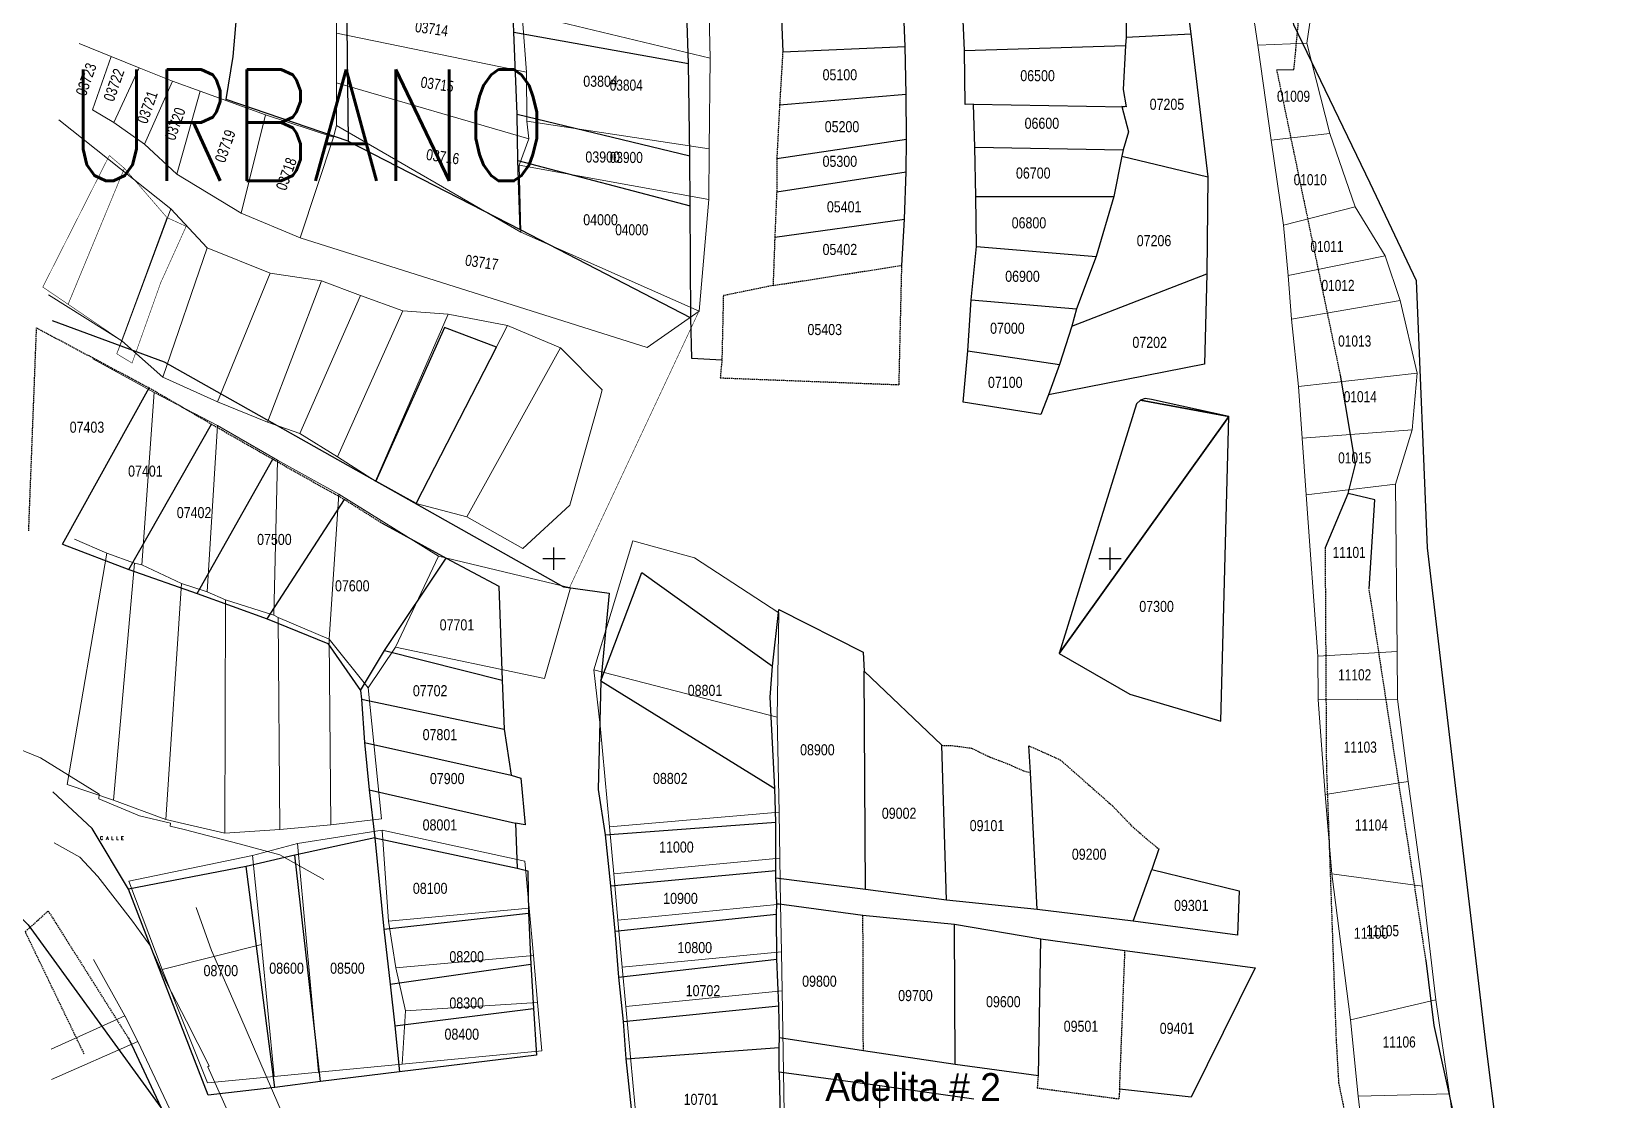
# Model space of a CAD drawing. Header units: metres. Extents: x 619047 to 657292, y 1301217 to 1319844.
# Drawn here: x 648895.7 to 649181.2, y 1318332.3 to 1318524.2 of the extents above; entities that cross this region are included whole.
import ezdxf
from ezdxf.enums import TextEntityAlignment as Align

# ---------------------------------------------------------------- set-up
doc = ezdxf.new("R2010")
doc.units = ezdxf.units.M
doc.linetypes.add('HIDDEN', pattern=[0.375, 0.25, -0.125])
for name, color, linetype in [('2', 1, 'Continuous'), ('42', 7, 'Continuous'), ('44', 7, 'Continuous'), ('5', 7, 'Continuous'), ('7', 7, 'Continuous'), ('CVL_CUADCON_LIN', 8, 'Continuous')]:
    doc.layers.add(name, color=color, linetype=linetype)
for name, color, linetype, lineweight in [('CALLES', 7, 'Continuous', 0), ('Nivel 1', 7, 'Continuous', 0), ('Nivel 3', 7, 'Continuous', 0), ('Nivel 30', 7, 'Continuous', 0)]:
    doc.layers.add(name, color=color, linetype=linetype, lineweight=lineweight)
doc.styles.add('ROMANS', font='ROMANS', dxfattribs={"height": 0.2})
doc.styles.get("Standard").update_dxf_attribs({"font": 'arial.ttf'})
doc.styles.add('Style-ENGINEERING', font='ENGINEERING.shx')
doc.styles.add('Style-INTL_ISO', font='INTL_ISO.shx')
doc.styles.add('Style-Txt', font='txt_____.ttf')

# ---------------------------------------------------------------- blocks, each defined once
blk = doc.blocks.new('COORD')
at = {"layer": '42', "color": 2, "linetype": 'Continuous'}
for p, q in [((-2, 0), (2, 0)), ((0, -2), (0, 2))]:
    blk.add_line(p, q, dxfattribs=at)

msp = doc.modelspace()

# ---------------------------------------------------------------- linework, layer by layer
at = {"layer": '2', "color": 1, "linetype": 'Continuous'}
for p, q in [((648952.14673, 1318540.55533), (648952.61273, 1318504.53633)), ((648982.37273, 1318524.10533), (648982.07973, 1318531.61733)), ((649030.40273, 1318529.52533), (649030.75473, 1318520.59133)), ((649052.78373, 1318521.51433), (649052.38173, 1318530.47333)), ((649063.46173, 1318520.80633), (649063.08873, 1318528.92733)), ((649092.48673, 1318530.19233), (649092.52273, 1318523.21133)), ((648982.37273, 1318524.10533), (649013.78873, 1318518.45033)), ((648983.00773, 1318509.38533), (648982.37273, 1318524.10533)), ((649013.78873, 1318518.45033), (649013.59773, 1318525.81033)), ((649092.52273, 1318523.21133), (649092.37773, 1318521.73833)), ((649092.52273, 1318523.21133), (649104.13373, 1318523.82833)), ((649104.13373, 1318523.82833), (649107.18973, 1318498.07833)), ((649030.75473, 1318520.59133), (649052.78373, 1318521.51433)), ((649052.92973, 1318512.98533), (649052.78373, 1318521.51433)), ((649063.46173, 1318520.80633), (649092.37773, 1318521.73833)), ((649014.05273, 1318501.84933), (649013.78873, 1318518.45033)), ((649119.61973, 1318517.35733), (649122.69373, 1318517.42333)), ((649030.19373, 1318511.04333), (649052.92973, 1318512.98533)), ((649052.99673, 1318504.86333), (649052.92973, 1318512.98533)), ((648983.00773, 1318509.38533), (649014.05273, 1318501.84933)), ((648983.12773, 1318501.03433), (648983.00773, 1318509.38533)), ((649065.03573, 1318511.19333), (649092.14273, 1318510.69533)), ((649065.27873, 1318503.45233), (649065.03573, 1318511.19333)), ((648952.61273, 1318504.53633), (648983.52173, 1318488.62233)), ((649029.68473, 1318501.42033), (649052.99673, 1318504.86333)), ((649052.92573, 1318499.02433), (649052.99673, 1318504.86333)), ((649065.27873, 1318503.45233), (649091.96673, 1318502.97733)), ((649065.47773, 1318494.54333), (649065.27873, 1318503.45233)), ((648983.12773, 1318501.03433), (649014.09873, 1318492.91433)), ((648983.52173, 1318488.62233), (648983.12773, 1318501.03433)), ((649014.09873, 1318492.91433), (649014.05273, 1318501.84933)), ((649091.71873, 1318501.83333), (649090.28173, 1318494.59133)), ((649091.96673, 1318502.97733), (649091.71873, 1318501.83333)), ((649091.71873, 1318501.83333), (649107.18973, 1318498.07833)), ((649029.66473, 1318495.37833), (649052.92573, 1318499.02433)), ((649052.63873, 1318490.46733), (649052.92573, 1318499.02433)), ((649107.18973, 1318498.07833), (649107.02573, 1318480.63833)), ((649065.47773, 1318494.54333), (649090.28173, 1318494.59133)), ((649065.62573, 1318485.60833), (649065.47773, 1318494.54333)), ((649090.28173, 1318494.59133), (649087.13573, 1318483.78733)), ((649014.25373, 1318472.75933), (649014.09873, 1318492.91433)), ((649029.32573, 1318487.25333), (649052.63873, 1318490.46733)), ((649052.17373, 1318482.19033), (649052.63873, 1318490.46733)), ((648983.52173, 1318488.62233), (649014.25373, 1318472.75933)), ((649064.65873, 1318475.98233), (649065.62573, 1318485.60833)), ((649065.62573, 1318485.60833), (649087.13573, 1318483.78733)), ((649087.13573, 1318483.78733), (649083.60073, 1318474.40233)), ((649082.72773, 1318471.25033), (649107.02573, 1318480.63833)), ((649064.01973, 1318466.84033), (649064.65873, 1318475.98233)), ((649064.65873, 1318475.98233), (649083.60073, 1318474.40233)), ((649083.60073, 1318474.40233), (649082.72773, 1318471.25033)), ((649082.72773, 1318471.25033), (649080.50073, 1318464.35933)), ((649064.01973, 1318466.84033), (649080.50073, 1318464.35933)), ((649080.50073, 1318464.35933), (649078.57173, 1318458.94333)), ((648901.24273, 1318432.08333), (648916.80373, 1318460.18633)), ((648913.18573, 1318427.52333), (648928.01973, 1318453.66733)), ((648925.43273, 1318423.21833), (648939.05673, 1318447.35133)), ((649128.34873, 1318431.44733), (649132.46573, 1318441.16533)), ((648938.03673, 1318418.63633), (648951.95373, 1318440.10533)), ((648958.73573, 1318435.84933), (648970.23073, 1318429.58633)), ((648901.24273, 1318432.08333), (648913.18573, 1318427.52333)), ((648959.15973, 1318412.95433), (648970.23073, 1318429.58633)), ((648970.23073, 1318429.58633), (648979.68573, 1318424.50633)), ((648913.18573, 1318427.52333), (648925.43273, 1318423.21833)), ((648925.43273, 1318423.21833), (648938.03673, 1318418.63633)), ((648979.68573, 1318424.50633), (648980.30673, 1318407.60333)), ((648954.85073, 1318405.74933), (648959.15973, 1318412.95433)), ((648959.15973, 1318412.95433), (648980.30673, 1318407.60333)), ((649045.61173, 1318370.00633), (649045.38373, 1318409.22433)), ((649045.38373, 1318409.22433), (649059.37973, 1318395.91733)), ((648980.30673, 1318407.60333), (648980.68273, 1318398.79633)), ((648998.04573, 1318407.51433), (649029.30373, 1318388.17633)), ((648954.85073, 1318405.74933), (648955.01173, 1318404.20133)), ((648955.01173, 1318404.20133), (648955.55973, 1318396.41033)), ((648955.01173, 1318404.20133), (648980.68273, 1318398.79633)), ((648980.68273, 1318398.79633), (648981.91973, 1318390.55233)), ((648955.55973, 1318396.41033), (648981.91973, 1318390.55233)), ((648955.55973, 1318396.41033), (648956.39173, 1318387.91133)), ((649060.18373, 1318368.09933), (649059.37973, 1318395.91733)), ((649075.33973, 1318391.02233), (649075.03573, 1318395.81833)), ((649076.48373, 1318366.37933), (649075.33973, 1318391.02233)), ((648956.39173, 1318387.91133), (648982.72673, 1318381.92533)), ((648956.39173, 1318387.91133), (648957.40173, 1318379.31033)), ((649029.51273, 1318382.11033), (649029.30373, 1318388.17633)), ((648982.72673, 1318381.92533), (648983.02173, 1318373.85433)), ((648998.79873, 1318379.82333), (649029.51273, 1318382.11033)), ((649029.50673, 1318373.42833), (649029.51273, 1318382.11033)), ((648957.40173, 1318379.31033), (648943.00773, 1318376.19233)), ((648957.40173, 1318379.31033), (648959.03673, 1318362.84433)), ((648957.40173, 1318379.31033), (648983.02173, 1318373.85433)), ((648998.79873, 1318379.82333), (648999.78673, 1318370.63833)), ((648943.00773, 1318376.19233), (648934.25073, 1318374.14233)), ((648947.64073, 1318335.49733), (648943.00773, 1318376.19233)), ((649098.35973, 1318377.30233), (649097.10773, 1318373.59033)), ((648934.25073, 1318374.14233), (648913.07673, 1318370.07633)), ((648939.41173, 1318334.41533), (648934.25073, 1318374.14233)), ((648999.78673, 1318370.63833), (649029.50673, 1318373.42833)), ((649029.51473, 1318372.03233), (649029.50673, 1318373.42833)), ((649045.61173, 1318370.00633), (649029.51473, 1318372.03233)), ((649029.66473, 1318367.46333), (649029.51473, 1318372.03233)), ((649093.80173, 1318364.28233), (649097.10773, 1318373.59033)), ((648999.78673, 1318370.63833), (649000.54073, 1318362.49433)), ((649060.18373, 1318368.09933), (649045.61173, 1318370.00633)), ((649029.62373, 1318365.58533), (649029.66473, 1318367.46333)), ((649029.66473, 1318367.46333), (649045.17873, 1318365.35833)), ((649076.48373, 1318366.37933), (649060.18373, 1318368.09933)), ((649093.80173, 1318364.28233), (649076.48373, 1318366.37933)), ((648959.03673, 1318362.84433), (648985.02073, 1318365.71633)), ((648985.02073, 1318365.71633), (648985.47473, 1318356.57933)), ((649000.54073, 1318362.49433), (649029.62373, 1318365.58533)), ((649029.66573, 1318357.46233), (649029.62373, 1318365.58533)), ((649045.17873, 1318365.35833), (649061.65473, 1318363.76533)), ((649061.75973, 1318338.55933), (649061.65473, 1318363.76533)), ((649061.65473, 1318363.76533), (649077.19673, 1318361.12733)), ((648959.03673, 1318362.84433), (648960.18073, 1318352.97533)), ((649000.54073, 1318362.49433), (649001.21873, 1318354.24733)), ((649076.73973, 1318336.47633), (649077.19673, 1318361.12733)), ((649077.19673, 1318361.12733), (649092.30373, 1318359.04633)), ((648960.18073, 1318352.97533), (648985.47473, 1318356.57933)), ((648985.47473, 1318356.57933), (648985.94773, 1318348.61133)), ((649001.21873, 1318354.24733), (649029.66573, 1318357.46233)), ((649030.03973, 1318349.11233), (649029.66573, 1318357.46233)), ((648960.18073, 1318352.97533), (648960.98273, 1318345.46533)), ((649001.21873, 1318354.24733), (649002.07273, 1318346.28033)), ((649002.07273, 1318346.28033), (649030.03973, 1318349.11233)), ((649030.19573, 1318343.35033), (649030.03973, 1318349.11233)), ((648960.98273, 1318345.46533), (648985.94773, 1318348.61133)), ((649002.07273, 1318346.28033), (649002.56473, 1318339.58133)), ((648960.98273, 1318345.46533), (648961.81273, 1318337.21933)), ((649030.12873, 1318341.62433), (649030.19573, 1318343.35033)), ((649045.25373, 1318340.98933), (649030.19573, 1318343.35033)), ((649002.56473, 1318339.58133), (649030.12873, 1318341.62433)), ((649030.10073, 1318337.18133), (649030.12873, 1318341.62433)), ((649061.75973, 1318338.55933), (649045.25373, 1318340.98933)), ((649002.56473, 1318339.58133), (649004.49173, 1318320.80633)), ((649076.73973, 1318336.47633), (649061.75973, 1318338.55933)), ((648947.64073, 1318335.49733), (648939.41173, 1318334.41533)), ((648961.81273, 1318337.21933), (648947.64073, 1318335.49733)), ((649030.10073, 1318337.18133), (649030.40273, 1318323.09433)), ((649048.23373, 1318334.73433), (649030.10073, 1318337.18133)), ((649048.35973, 1318310.36533), (649048.23373, 1318334.73433)), ((649065.12173, 1318332.28033), (649048.23373, 1318334.73433))]:
    msp.add_line(p, q, dxfattribs=at)
at = {"layer": '2', "color": 1, "linetype": 'HIDDEN'}
for p, q in [((649030.75473, 1318520.59133), (649030.19373, 1318511.04333)), ((649131.05973, 1318462.43033), (649119.61973, 1318517.35733)), ((649030.19373, 1318511.04333), (649029.68473, 1318501.42033)), ((649029.68473, 1318501.42033), (649029.66473, 1318495.37833)), ((649029.66473, 1318495.37833), (649029.32573, 1318487.25333)), ((649029.32573, 1318487.25333), (649029.01473, 1318478.57033)), ((649029.01473, 1318478.57033), (649052.17373, 1318482.19033)), ((648916.80373, 1318460.18633), (648928.01973, 1318453.66733)), ((648928.01973, 1318453.66733), (648939.05673, 1318447.35133)), ((648939.05673, 1318447.35133), (648951.95373, 1318440.10533)), ((648951.95373, 1318440.10533), (648958.73573, 1318435.84933)), ((649146.44573, 1318357.23633), (649136.21373, 1318424.02333)), ((649045.25373, 1318340.98933), (649045.17873, 1318365.35833)), ((649091.33973, 1318334.11333), (649092.30373, 1318359.04633))]:
    msp.add_line(p, q, dxfattribs=at)
at = {"layer": '2', "color": 1, "linetype": 'Continuous'}
for points in [[(649129.45773, 1318729.06533), (649119.25673, 1318696.82233), (649111.56873, 1318634.56133), (649113.53273, 1318569.23733), (649122.63173, 1318525.50833), (649136.32073, 1318497.02333), (649144.68673, 1318479.47433), (649146.66773, 1318431.43333), (649157.24373, 1318341.44433), (649174.87973, 1318201.62733), (649181.18673, 1318159.93533)], [(649093.33773, 1318557.35833), (649100.45073, 1318553.05333), (649104.13373, 1318523.82833)], [(648952.61273, 1318504.53633), (648930.64073, 1318512.01533), (648931.92273, 1318519.71333), (648932.68873, 1318528.80533)], [(649065.03573, 1318511.19333), (649063.58773, 1318511.08433), (649063.46173, 1318520.80633)], [(649092.37773, 1318521.73833), (649091.98673, 1318513.79133), (649092.53673, 1318510.67133), (649091.74873, 1318510.71833)], [(648631.52473, 1318510.11933), (648631.77873, 1318510.11933), (648657.13373, 1318462.04833), (648732.56873, 1318442.38133), (648792.24873, 1318422.22533), (648829.83173, 1318405.91033), (648860.30473, 1318392.65633), (648878.83773, 1318379.66933), (648895.08073, 1318363.63633), (648918.92673, 1318330.81733), (648928.81773, 1318314.03033), (648943.51873, 1318281.22333)], [(649091.74873, 1318510.71833), (649092.94173, 1318506.18033), (649091.96673, 1318502.97733)], [(649107.02573, 1318480.63833), (649106.62673, 1318464.44033), (649078.57173, 1318458.94333)], [(648899.38373, 1318472.30833), (648919.49973, 1318464.81933), (648991.35073, 1318424.38733), (648999.56573, 1318423.28633), (648998.04573, 1318407.51433)], [(649019.80773, 1318465.17133), (649014.39273, 1318465.42333), (649014.25373, 1318472.75933)], [(649078.57173, 1318458.94333), (649077.14173, 1318455.40733), (649063.17773, 1318457.57133), (649064.01973, 1318466.84033)], [(649132.46573, 1318441.16533), (649133.78573, 1318446.42633), (649131.05973, 1318462.43033)], [(649136.21373, 1318424.02333), (649137.22373, 1318440.07233), (649132.46573, 1318441.16533)], [(648998.04573, 1318407.51433), (649005.44273, 1318426.97133), (649028.88573, 1318410.13133)], [(649028.88573, 1318410.13133), (649030.07773, 1318420.34233), (649045.23873, 1318412.65133), (649045.38373, 1318409.22433)], [(648938.03673, 1318418.63633), (648948.96173, 1318414.19833), (648954.85073, 1318405.74933)], [(649029.30373, 1318388.17633), (649028.48173, 1318404.54533), (649028.88573, 1318410.13133)], [(648998.04573, 1318407.51433), (648997.58773, 1318387.99133), (648998.79873, 1318379.82333)], [(648981.91973, 1318390.55233), (648983.67573, 1318390.00233), (648984.43073, 1318381.62933), (648982.72673, 1318381.92533)], [(648913.07673, 1318370.07633), (648906.56473, 1318380.98433), (648899.46573, 1318387.54833)], [(648983.02173, 1318373.85433), (648984.90573, 1318373.35633), (648985.02073, 1318365.71633)], [(649097.10773, 1318373.59033), (649112.80873, 1318369.76033), (649112.54473, 1318361.81333), (649093.80173, 1318364.28233)], [(648939.41173, 1318334.41533), (648927.42373, 1318333.01033), (648913.07673, 1318370.07633)], [(649092.30373, 1318359.04633), (649115.70073, 1318355.88933), (649104.18173, 1318332.65433), (649091.33973, 1318334.11333)], [(649151.72873, 1318328.24833), (649147.87873, 1318345.54133), (649146.44573, 1318357.23633)], [(648985.94773, 1318348.61133), (648986.44873, 1318340.23633), (648961.81273, 1318337.21933)], [(648913.24173, 1318343.01633), (648929.07173, 1318309.23233), (648938.65273, 1318289.45533)]]:
    msp.add_lwpolyline(points, dxfattribs=at)
at = {"layer": '2', "color": 1, "linetype": 'HIDDEN'}
for points in [[(649122.69373, 1318517.42333), (649124.16373, 1318533.06833), (649116.82073, 1318562.17333)], [(649019.80773, 1318465.17133), (649019.51873, 1318461.97133), (649051.67473, 1318460.73733), (649052.17373, 1318482.19033)], [(649029.01473, 1318478.57033), (649020.07773, 1318476.74833), (649019.80773, 1318465.17133)], [(648895.15673, 1318434.46433), (648896.56973, 1318470.94933), (648916.80373, 1318460.18633)], [(649132.34073, 1318327.64333), (649130.77673, 1318335.22533), (649130.33073, 1318342.91433), (649128.57673, 1318392.22833), (649128.34873, 1318431.44733)], [(649059.37973, 1318395.91733), (649061.23473, 1318395.87533), (649064.69373, 1318395.41033), (649067.95473, 1318393.82833), (649071.08673, 1318392.65033), (649074.09273, 1318391.32033), (649075.33973, 1318391.02233)], [(649075.03573, 1318395.81833), (649080.63973, 1318393.33333), (649090.05973, 1318385.02933), (649093.40773, 1318381.51733), (649096.82873, 1318378.53933), (649098.35973, 1318377.30233)], [(648905.14773, 1318340.41233), (648894.53773, 1318362.41833), (648898.66173, 1318366.14533), (648913.24173, 1318343.01633)], [(649091.33973, 1318334.11333), (649091.19673, 1318332.31033), (649076.57373, 1318334.26733), (649076.73973, 1318336.47633)]]:
    msp.add_lwpolyline(points, dxfattribs=at)
at = {"layer": 'CALLES', "color": 21, "linetype": 'Continuous', "lineweight": 13}
for points in [[(648886.07773, 1318398.22933), (648897.26573, 1318393.68133), (648907.81073, 1318387.13833), (648907.76373, 1318386.28533), (648915.07673, 1318383.22833), (648920.63673, 1318381.90333), (648920.58873, 1318381.37033), (648923.09873, 1318380.80233), (648932.97673, 1318378.18433), (648940.30073, 1318376.23233), (648948.19973, 1318371.80533)], [(648899.74473, 1318378.39133), (648904.32473, 1318375.78833), (648907.56973, 1318372.32133), (648913.84573, 1318364.29633), (648916.92673, 1318360.00533), (648919.94973, 1318353.28033), (648923.51073, 1318346.33333), (648927.61873, 1318338.31133), (648927.39773, 1318338.12533), (648931.23073, 1318329.53733), (648931.65573, 1318329.77033), (648939.27973, 1318314.00533)], [(648925.29273, 1318366.76833), (648928.01073, 1318359.02133), (648933.11273, 1318347.39833), (648940.13773, 1318331.18433), (648947.30773, 1318316.27933), (648951.30173, 1318305.69933), (648957.24673, 1318293.34133), (648963.31673, 1318283.98733), (648969.58473, 1318277.53433), (648973.95873, 1318272.72933), (648977.73873, 1318269.48633), (648984.44173, 1318262.30433), (648988.19173, 1318259.33333), (648994.44173, 1318254.41433), (648999.89573, 1318249.22133), (649002.35673, 1318246.51233), (649007.32073, 1318242.44933)]]:
    msp.add_lwpolyline(points, dxfattribs=at)
at = {"layer": 'CVL_CUADCON_LIN', "color": 5, "ltscale": 0.5, "const_width": 0.1, "flags": 128}
for points in [[(648897.68697, 1318478.29071), (648902.24936, 1318475.19248), (648912.36475, 1318499.64083), (648909.66003, 1318501.94018)], [(648902.24936, 1318475.19248), (648911.9259, 1318468.61566), (648920.01301, 1318490.78678), (648912.36475, 1318499.64083)], [(648913.74502, 1318464.62938), (648910.99061, 1318466.2972), (648920.01301, 1318490.78678), (648923.46748, 1318489.20355), (648918.89674, 1318479.07897)]]:
    msp.add_lwpolyline(points, close=True, dxfattribs=at)
at = {"layer": 'CVL_CUADCON_LIN', "color": 6, "ltscale": 0.5, "const_width": 0.1, "flags": 128}
for points in [[(648897.68697, 1318478.29071), (648909.66003, 1318501.94018)], [(648912.36475, 1318499.64083), (648920.01301, 1318490.78678), (648911.9259, 1318468.61566)], [(648920.01301, 1318490.78678), (648922.55841, 1318489.62019)], [(648911.9259, 1318468.61566), (648902.24936, 1318475.19248)]]:
    msp.add_lwpolyline(points, dxfattribs=at)
at = {"layer": 'CVL_CUADCON_LIN', "color": 5, "ltscale": 0.5, "const_width": 0.1, "flags": 128}
for points in [[(648912.36475, 1318499.64083), (648909.66003, 1318501.94018)], [(648902.24005, 1318475.20534), (648912.36475, 1318499.64083)], [(649015.6979, 1318473.97666), (648992.403, 1318424.2463)], [(648911.9259, 1318468.61566), (648910.99061, 1318466.2972), (648913.74502, 1318464.62938)], [(648911.9259, 1318468.61566), (648914.38758, 1318466.4179)]]:
    msp.add_lwpolyline(points, dxfattribs=at)
at = {"layer": 'CVL_CUADCON_LIN', "color": 6, "ltscale": 0.5, "flags": 128}
msp.add_lwpolyline([(648957.59889, 1318443.38077), (648964.8139, 1318439.40066), (648979.26977, 1318467.50026), (648969.91428, 1318471.03224)], close=True, dxfattribs=at)
for points in [[(648964.8139, 1318439.40066), (648979.26977, 1318467.50026)], [(648964.8139, 1318439.40066), (648957.59889, 1318443.38077)]]:
    msp.add_lwpolyline(points, dxfattribs=at)
at = {"layer": 'Nivel 30', "color": 1, "linetype": 'Continuous', "lineweight": 13}
for p, q in [((648950.5359, 1318523.90266), (648950.5599, 1318532.99066)), ((649126.4599, 1318531.84666), (649125.0069, 1318522.12166)), ((649116.1879, 1318521.75666), (649114.7909, 1318531.25766)), ((648983.9269, 1318526.38566), (648984.6489, 1318516.89366)), ((648984.7609, 1318527.35066), (649017.7039, 1318519.40966)), ((649017.5429, 1318527.30966), (649017.7039, 1318519.40966)), ((648950.5119, 1318514.97666), (648950.5359, 1318523.90266)), ((648984.6489, 1318516.89366), (648950.5359, 1318523.90266)), ((648904.2459, 1318522.08466), (648909.9789, 1318519.73666)), ((649125.0069, 1318522.12166), (649116.1879, 1318521.75666)), ((649118.5879, 1318504.71066), (649116.1879, 1318521.75666)), ((649125.0069, 1318522.12166), (649129.1489, 1318505.87766)), ((648909.9789, 1318519.73666), (648906.6099, 1318510.14766)), ((648909.9789, 1318519.73666), (648915.0179, 1318517.68466)), ((648910.4809, 1318507.85566), (648915.0179, 1318517.68466)), ((648915.0179, 1318517.68466), (648921.0419, 1318515.28866)), ((649017.7039, 1318519.40966), (649017.5129, 1318503.13666)), ((648915.9519, 1318503.96466), (648921.0419, 1318515.28866)), ((648921.0419, 1318515.28866), (648926.0149, 1318513.51166)), ((648950.4919, 1318507.34066), (648950.5119, 1318514.97666)), ((648985.1159, 1318504.91966), (648950.5119, 1318514.97666)), ((648984.7639, 1318508.13266), (648984.6489, 1318516.89366)), ((648926.0149, 1318513.51166), (648921.7979, 1318498.61066)), ((648926.0149, 1318513.51166), (648937.7119, 1318509.22766)), ((648910.4809, 1318507.85566), (648906.6099, 1318510.14766)), ((648933.3539, 1318491.57066), (648937.7119, 1318509.22766)), ((648937.7119, 1318509.22766), (648949.9589, 1318505.24066)), ((648915.9519, 1318503.96466), (648910.4809, 1318507.85566)), ((648949.9589, 1318505.24066), (648950.4919, 1318507.34066)), ((648983.6299, 1318488.13966), (648950.4919, 1318507.34066)), ((648984.7639, 1318508.13266), (648985.1159, 1318504.91966)), ((649017.5129, 1318503.13666), (648984.7639, 1318508.13266)), ((648921.7979, 1318498.61066), (648915.9519, 1318503.96466)), ((648943.9709, 1318487.14766), (648949.9589, 1318505.24066)), ((648985.1159, 1318504.91966), (648983.3849, 1318500.17366)), ((649017.5129, 1318503.13666), (649017.4659, 1318494.05066)), ((649129.1489, 1318505.87766), (649118.5879, 1318504.71066)), ((649120.7849, 1318489.43066), (649118.5879, 1318504.71066)), ((649129.1489, 1318505.87766), (649133.7179, 1318492.71266)), ((648933.3539, 1318491.57066), (648921.7979, 1318498.61066)), ((648983.3849, 1318500.17366), (648983.6299, 1318488.13966)), ((649017.4659, 1318494.05066), (648983.3849, 1318500.17366)), ((649017.4659, 1318494.05066), (649015.6979, 1318473.97666)), ((649133.7179, 1318492.71266), (649120.7849, 1318489.43066)), ((649133.7179, 1318492.71266), (649139.0659, 1318483.90266)), ((648943.9709, 1318487.14766), (648933.3539, 1318491.57066)), ((649121.6589, 1318480.34066), (649120.7849, 1318489.43066)), ((649006.3799, 1318467.45566), (648943.9709, 1318487.14766)), ((648983.6299, 1318488.13966), (649015.6979, 1318473.97666)), ((649139.0659, 1318483.90266), (649121.6589, 1318480.34066)), ((649139.0659, 1318483.90266), (649141.7869, 1318475.84966)), ((649122.2549, 1318472.51466), (649121.6589, 1318480.34066)), ((649122.2549, 1318472.51466), (649141.7869, 1318475.84966)), ((649141.7869, 1318475.84966), (649144.8339, 1318462.79866)), ((649015.6979, 1318473.97666), (649006.3799, 1318467.45566)), ((649123.5159, 1318460.43566), (649122.2549, 1318472.51466)), ((649123.5159, 1318460.43566), (649144.8339, 1318462.79866)), ((649124.1739, 1318451.09966), (649123.5159, 1318460.43566)), ((649144.8339, 1318462.79866), (649143.9749, 1318452.62566)), ((649143.9749, 1318452.62566), (649124.1739, 1318451.09966)), ((649143.9749, 1318452.62566), (649140.9269, 1318442.85766)), ((649124.8829, 1318440.93266), (649124.1739, 1318451.09966)), ((649140.9269, 1318442.85766), (649124.8829, 1318440.93266)), ((649126.9709, 1318411.93666), (649124.8829, 1318440.93266)), ((649140.9269, 1318442.85766), (649141.2689, 1318412.75566)), ((649141.2689, 1318412.75566), (649126.9709, 1318411.93666)), ((649127.0159, 1318404.09766), (649126.9709, 1318411.93666)), ((649141.2689, 1318412.75566), (649141.3309, 1318404.19066)), ((649141.3309, 1318404.19066), (649127.0159, 1318404.09766)), ((649128.2959, 1318387.09866), (649127.0159, 1318404.09766)), ((649141.3309, 1318404.19066), (649143.2339, 1318389.39266)), ((649128.2959, 1318387.09866), (649143.2339, 1318389.39266)), ((649143.2339, 1318389.39266), (649145.8129, 1318370.61266)), ((649129.4959, 1318372.78866), (649128.2959, 1318387.09866)), ((649132.8789, 1318346.57466), (649129.4959, 1318372.78866)), ((649129.4959, 1318372.78866), (649145.8129, 1318370.61266)), ((649145.8129, 1318370.61266), (649148.1919, 1318350.16166)), ((649132.8789, 1318346.57466), (649148.1919, 1318350.16166)), ((649148.1919, 1318350.16166), (649150.6409, 1318333.25666)), ((649134.2399, 1318332.82766), (649132.8789, 1318346.57466)), ((649134.2399, 1318332.82766), (649150.6409, 1318333.25666)), ((649136.1599, 1318316.25566), (649134.2399, 1318332.82766)), ((649150.6409, 1318333.25666), (649153.0579, 1318316.36366))]:
    msp.add_line(p, q, dxfattribs=at)
at = {"layer": 'Nivel 30', "color": 3, "linetype": 'Continuous', "lineweight": 13}
for p, q in [((648900.5609, 1318508.34666), (648920.6989, 1318492.36266)), ((648911.9259, 1318468.61566), (648920.6989, 1318492.36266)), ((648920.6989, 1318492.36266), (648927.2599, 1318485.36766)), ((648927.2599, 1318485.36766), (648919.2479, 1318462.07866)), ((648927.2599, 1318485.36766), (648938.5569, 1318480.79966)), ((648929.1039, 1318457.67366), (648938.5569, 1318480.79966)), ((648938.5569, 1318480.79966), (648947.8309, 1318479.41166)), ((648938.0849, 1318454.03266), (648947.8309, 1318479.41166)), ((648947.8309, 1318479.41166), (648954.7959, 1318476.75166)), ((648911.9259, 1318468.61566), (648898.7049, 1318476.91766)), ((648943.9419, 1318451.95166), (648954.7959, 1318476.75166)), ((648954.7959, 1318476.75166), (648962.4149, 1318473.99166)), ((648962.4149, 1318473.99166), (648950.7139, 1318447.77766)), ((648957.5269, 1318443.36966), (648970.5699, 1318473.40266)), ((648962.4149, 1318473.99166), (648970.5699, 1318473.40266)), ((648970.5699, 1318473.40266), (648981.2609, 1318471.37066)), ((648981.2609, 1318471.37066), (648964.8139, 1318439.40066)), ((648981.2609, 1318471.37066), (648990.7619, 1318467.34666)), ((648919.2479, 1318462.07866), (648911.9259, 1318468.61566)), ((648973.9299, 1318437.01166), (648990.7619, 1318467.34666)), ((648990.7619, 1318467.34666), (648998.2789, 1318459.79866)), ((648906.7019, 1318465.37566), (648917.7159, 1318459.33966)), ((648929.1039, 1318457.67366), (648919.2479, 1318462.07866)), ((648917.7159, 1318459.33966), (648915.4869, 1318428.36866)), ((648917.7159, 1318459.33966), (648929.1269, 1318453.42666)), ((648938.0849, 1318454.03266), (648929.1039, 1318457.67366)), ((648997.8969, 1318458.43166), (648992.4729, 1318439.05966)), ((648998.2789, 1318459.79866), (648997.8969, 1318458.43166)), ((648927.2289, 1318423.50166), (648929.1269, 1318453.42666)), ((648929.1269, 1318453.42666), (648939.9219, 1318447.19466)), ((648943.9419, 1318451.95166), (648938.0849, 1318454.03266)), ((648950.7139, 1318447.77766), (648943.9419, 1318451.95166)), ((648939.2219, 1318419.31066), (648939.9219, 1318447.19466)), ((648939.9219, 1318447.19466), (648950.9459, 1318441.03766)), ((648957.5269, 1318443.36966), (648950.7139, 1318447.77766)), ((648964.8139, 1318439.40066), (648957.5269, 1318443.36966)), ((648949.2009, 1318415.00766), (648950.9459, 1318441.03766)), ((648950.9459, 1318441.03766), (648968.8639, 1318429.89366)), ((648973.9299, 1318437.01166), (648964.8139, 1318439.40066)), ((648992.4729, 1318439.05966), (648984.0229, 1318431.26566)), ((648984.0229, 1318431.26566), (648973.9299, 1318437.01166)), ((648909.2139, 1318430.42766), (648903.4159, 1318432.99466)), ((648996.7969, 1318409.48466), (649003.7819, 1318432.69366)), ((649003.7819, 1318432.69366), (649014.9019, 1318429.61966)), ((648902.0579, 1318388.88066), (648909.2139, 1318430.42766)), ((648914.1819, 1318428.67966), (648909.2139, 1318430.42766)), ((648961.1119, 1318413.56066), (648968.8639, 1318429.89366)), ((648968.8639, 1318429.89366), (648992.5599, 1318424.20866)), ((649014.9019, 1318429.61966), (649030.0279, 1318419.70566)), ((648910.4109, 1318386.03766), (648914.1819, 1318428.67966)), ((648915.4869, 1318428.36866), (648914.1819, 1318428.67966)), ((648915.4869, 1318428.36866), (648922.6579, 1318424.98866)), ((648919.8029, 1318382.58766), (648922.6579, 1318424.98866)), ((648922.6579, 1318424.98866), (648927.2289, 1318423.50166)), ((648927.2289, 1318423.50166), (648930.5439, 1318422.03866)), ((648992.5599, 1318424.20866), (648987.8919, 1318407.93066)), ((648930.5439, 1318422.03866), (648930.4259, 1318380.15266)), ((648939.2219, 1318419.31066), (648930.5439, 1318422.03866)), ((648939.2219, 1318419.31066), (648940.0159, 1318418.90266)), ((648940.0159, 1318418.90266), (648940.3089, 1318380.76766)), ((648949.2009, 1318415.00766), (648940.0159, 1318418.90266)), ((649030.0279, 1318419.70566), (649029.7639, 1318400.94666)), ((648949.2009, 1318415.00766), (648949.4629, 1318381.62666)), ((648956.2169, 1318406.24966), (648949.2009, 1318415.00766)), ((648961.1119, 1318413.56066), (648956.2169, 1318406.24966)), ((648987.8919, 1318407.93066), (648961.1119, 1318413.56066)), ((648996.7969, 1318409.48466), (649029.7639, 1318400.94666)), ((648997.9359, 1318399.45666), (648996.7969, 1318409.48466)), ((648956.2169, 1318406.24966), (648958.5889, 1318382.69666)), ((649029.7639, 1318400.94666), (649030.0929, 1318383.90966)), ((648999.5919, 1318381.28366), (648997.9359, 1318399.45666)), ((648910.4109, 1318386.03766), (648902.0579, 1318388.88066)), ((648919.8029, 1318382.58766), (648910.4109, 1318386.03766)), ((649030.0929, 1318383.90966), (648999.5919, 1318381.28366)), ((649030.0929, 1318383.90966), (649030.2319, 1318375.65666)), ((648930.4259, 1318380.15266), (648919.8029, 1318382.58766)), ((648940.3089, 1318380.76766), (648930.4259, 1318380.15266)), ((648949.4629, 1318381.62666), (648940.3089, 1318380.76766)), ((648943.4679, 1318378.23866), (648958.7449, 1318380.66466)), ((648958.5889, 1318382.69666), (648949.4629, 1318381.62666)), ((648958.7449, 1318380.66466), (648984.4039, 1318375.09066)), ((648959.8669, 1318364.31766), (648958.7449, 1318380.66466)), ((649000.3659, 1318372.79566), (648999.5919, 1318381.28366)), ((648935.3929, 1318376.10666), (648943.4679, 1318378.23866)), ((648943.4679, 1318378.23866), (648947.2789, 1318337.13666)), ((648913.1349, 1318371.52466), (648935.3929, 1318376.10666)), ((648935.3929, 1318376.10666), (648936.9919, 1318360.13566)), ((648984.4039, 1318375.09066), (648985.1609, 1318366.61666)), ((649030.2319, 1318375.65666), (649000.3659, 1318372.79566)), ((649030.2319, 1318375.65666), (649030.3709, 1318367.35266)), ((649001.1229, 1318364.49666), (649000.3659, 1318372.79566)), ((648919.1519, 1318355.61166), (648913.1349, 1318371.52466)), ((648985.1609, 1318366.61666), (648959.8669, 1318364.31766)), ((648985.1609, 1318366.61666), (648985.9169, 1318358.15266)), ((649030.3709, 1318367.35266), (649001.1229, 1318364.49666)), ((649030.3709, 1318367.35266), (649030.5159, 1318358.76966)), ((648959.8669, 1318364.31766), (648961.1889, 1318355.89666)), ((649001.8949, 1318356.02766), (649001.1229, 1318364.49666)), ((648919.1519, 1318355.61166), (648936.9919, 1318360.13566)), ((648939.3139, 1318336.37466), (648936.9919, 1318360.13566)), ((648961.1889, 1318355.89666), (648985.9169, 1318358.15266)), ((648985.9169, 1318358.15266), (648986.6729, 1318349.67966)), ((649001.8949, 1318356.02766), (649030.5159, 1318358.76966)), ((649030.5159, 1318358.76966), (649030.6329, 1318351.79166)), ((648906.7779, 1318357.41666), (648912.4339, 1318347.29366)), ((648927.2869, 1318335.22566), (648919.1519, 1318355.61166)), ((648961.1889, 1318355.89666), (648962.9269, 1318348.16666)), ((649002.5399, 1318348.95466), (649001.8949, 1318356.02766)), ((649030.6329, 1318351.79166), (649002.5399, 1318348.95466)), ((649030.6329, 1318351.79166), (649031.0789, 1318325.27866)), ((648986.6729, 1318349.67966), (648962.9269, 1318348.16666)), ((648986.6729, 1318349.67966), (648987.4519, 1318340.97466)), ((649004.9369, 1318322.67266), (649002.5399, 1318348.95466)), ((648912.4339, 1318347.29366), (648899.2149, 1318341.29866)), ((648912.4339, 1318347.29366), (648914.7589, 1318342.66666)), ((648962.3119, 1318338.57166), (648962.9269, 1318348.16666)), ((648899.2359, 1318335.82966), (648914.7589, 1318342.66666)), ((648914.7589, 1318342.66666), (648926.2869, 1318318.47066)), ((648987.4519, 1318340.97466), (648962.3119, 1318338.57166)), ((648962.3119, 1318338.57166), (648947.2789, 1318337.13666)), ((648939.3139, 1318336.37466), (648927.2869, 1318335.22566)), ((648947.2789, 1318337.13666), (648939.3139, 1318336.37466))]:
    msp.add_line(p, q, dxfattribs=at)

# ---------------------------------------------------------------- block references
at = {"layer": '5', "color": 2, "linetype": 'Continuous'}
for p in [(648989.61773, 1318429.48933), (649089.61773, 1318429.48933)]:
    msp.add_blockref('COORD', p, dxfattribs=at)

# ---------------------------------------------------------------- texts
at = {"layer": '44', "color": 7, "linetype": 'Continuous', "style": 'ROMANS', "width": 0.8}
msp.add_text('VER MAPA URBANO', height=20, rotation=359.9999611, dxfattribs=at).set_placement((648886.75274, 1318507.38225), align=Align.MIDDLE)
at = {"layer": '7', "color": 7, "linetype": 'Continuous', "width": 0.8}
for s, p in [('05100', (649041.02573, 1318516.45333)), ('03804', (648997.98973, 1318515.28933)), ('06500', (649076.58273, 1318516.29333)), ('07205', (649099.84673, 1318511.14833)), ('05200', (649041.41273, 1318507.11533)), ('06600', (649077.35773, 1318507.73333)), ('03900', (648998.37573, 1318501.67133)), ('05300', (649041.02573, 1318500.89033)), ('06700', (649075.80673, 1318498.78433)), ('05401', (649041.80173, 1318492.71933)), ('04000', (648997.98773, 1318490.38833)), ('06800', (649075.03173, 1318489.83633)), ('05402', (649041.02573, 1318485.05233)), ('07206', (649097.52073, 1318486.63633)), ('06900', (649073.86873, 1318480.22333)), ('05403', (649038.31173, 1318470.65633)), ('07000', (649071.15473, 1318470.88633)), ('07202', (649096.74573, 1318468.34933)), ('07100', (649070.76673, 1318461.15933)), ('07403', (648905.63273, 1318453.09933)), ('07401', (648916.13773, 1318445.20433)), ('07402', (648924.89273, 1318437.74833)), ('07500', (648939.33673, 1318432.92433)), ('07600', (648953.34373, 1318424.59033)), ('07300', (649097.98173, 1318420.88633)), ('07701', (648972.16673, 1318417.57333)), ('07702', (648967.35173, 1318405.73133)), ('08801', (649016.77773, 1318405.79133)), ('07801', (648969.10173, 1318397.83733)), ('08900', (649036.98673, 1318395.11433)), ('07900', (648970.41573, 1318389.94233)), ('08802', (649010.53073, 1318389.96033)), ('09002', (649051.68473, 1318383.70133)), ('08001', (648969.10173, 1318381.60933)), ('09101', (649067.48373, 1318381.49233)), ('11000', (649011.63373, 1318377.62233)), ('09200', (649085.85573, 1318376.33833)), ('08100', (648967.35173, 1318370.20633)), ('10900', (649012.36873, 1318368.40433)), ('09301', (649104.22773, 1318367.13433)), ('10800', (649014.94073, 1318359.55533)), ('11100', (649136.56273, 1318362.13633)), ('08200', (648973.91773, 1318357.92533)), ('08700', (648929.70773, 1318355.41133)), ('08600', (648941.52573, 1318355.85033)), ('08500', (648952.46873, 1318355.85033)), ('10702', (649016.40973, 1318351.81233)), ('09800', (649037.35373, 1318353.51233)), ('09700', (649054.62373, 1318350.93433)), ('08300', (648973.91773, 1318349.59233)), ('09600', (649070.42373, 1318349.83033)), ('09501', (649084.38673, 1318345.41233)), ('09401', (649101.65573, 1318345.04433)), ('08400', (648973.04173, 1318343.99033)), ('10701', (649016.04173, 1318332.27033))]:
    msp.add_text(s, height=2, dxfattribs=at).set_placement(p, align=Align.MIDDLE)
at = {"layer": 'CALLES', "color": 140, "linetype": 'Continuous', "lineweight": -3, "insert": (648910.35792, 1318379.2318), "char_height": 0.5971968, "attachment_point": 5, "line_spacing_factor": 1.1, "style": 'Style-Txt'}
msp.add_mtext('\\T2.010943;CALLE', dxfattribs=at)
at = {"layer": 'Nivel 1', "color": 7, "linetype": 'Continuous', "lineweight": -3, "style": 'Style-ENGINEERING'}
for s, height, rotation, width, p in [('03714', 1.999998, 351.8698972, 0.800002, (648967.62247, 1318524.73002)), ('03723', 1.999998, 70.5599639, 0.800002, (648905.47536, 1318515.62642)), ('03722', 1.999998, 70.5599639, 0.800002, (648910.47536, 1318514.62642)), ('03715', 1.999998, 351.8698972, 0.800002, (648968.62245, 1318514.72973)), ('03721', 1.999998, 70.5599639, 0.800002, (648916.4758, 1318510.62683)), ('03720', 1.999998, 70.5599639, 0.800002, (648921.47533, 1318507.62583)), ('03719', 1.999998, 70.5599639, 0.800002, (648930.47536, 1318503.62642)), ('03716', 1.999998, 351.8698972, 0.800002, (648969.62109, 1318501.72978)), ('03718', 1.999992, 70.5599639, 0.800001, (648941.47536, 1318498.62642)), ('03717', 1.999998, 351.8698972, 0.800002, (648976.62247, 1318482.73002))]:
    msp.add_text(s, height=height, rotation=rotation, dxfattribs=dict(at, width=width)).set_placement(p, align=Align.MIDDLE_CENTER)
at = {"layer": 'Nivel 1', "color": 7, "linetype": 'Continuous', "lineweight": -3, "style": 'Style-ENGINEERING', "width": 0.800002}
for s, p in [('03804', (649002.6129, 1318514.58866)), ('01009', (649122.6129, 1318512.58866)), ('03900', (649002.6119, 1318501.58866)), ('01010', (649125.6119, 1318497.58866)), ('04000', (649003.6119, 1318488.58866)), ('01011', (649128.6129, 1318485.58866)), ('01012', (649130.6129, 1318478.58866)), ('01013', (649133.6129, 1318468.58866)), ('01014', (649134.6129, 1318458.58866)), ('01015', (649133.6129, 1318447.58866)), ('11101', (649132.6129, 1318430.58866)), ('11102', (649133.6129, 1318408.58866)), ('11103', (649134.6129, 1318395.58866)), ('11104', (649136.6129, 1318381.58866)), ('11105', (649138.6129, 1318362.58866)), ('11106', (649141.6119, 1318342.58866))]:
    msp.add_text(s, height=1.999998, dxfattribs=at).set_placement(p, align=Align.MIDDLE_CENTER)
at = {"layer": 'Nivel 3', "color": 3, "linetype": 'Continuous', "lineweight": -3, "style": 'Style-INTL_ISO'}
msp.add_text(' Adelita # 2', height=4.999998, dxfattribs=at).set_placement((649053.2669, 1318334.48666), align=Align.MIDDLE_CENTER)

# ---------------------------------------------------------------- meshes
at = {"layer": '2', "color": 1, "linetype": 'Continuous'}
mesh = msp.add_polyface(dxfattribs=at)
corners = [(649110.96973, 1318455.01933), (649095.12173, 1318457.93433), (649080.48973, 1318412.39633), (649093.15873, 1318405.09833), (649094.38773, 1318457.32133), (649095.93373, 1318458.24333), (649097.05273, 1318458.09633), (649109.55073, 1318400.25633)]
mesh.append_faces([[corners[k] for k in face] for face in [(1, 0, 6, 5), (0, 2, 3, 7)]], dxfattribs={"vtx0": -1, "color": 1})
mesh.append_faces([[corners[k] for k in face] for face in [(0, 1, 4, 2)]], dxfattribs={"vtx0": -1, "vtx3": -1, "color": 1})

doc.saveas('drawing.dxf')
